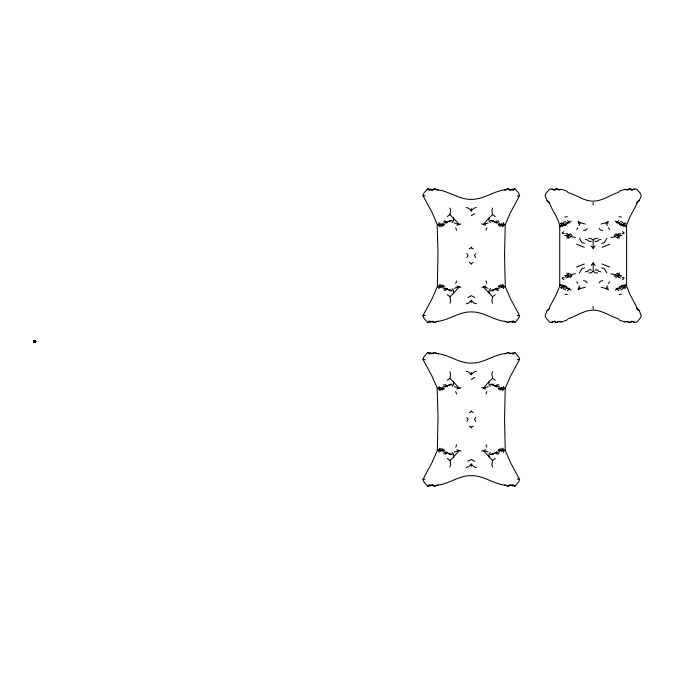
<?xml version="1.0" encoding="UTF-8"?>
<svg xmlns="http://www.w3.org/2000/svg" width="675" height="675" viewBox="0 0 675 675"><rect width="100%" height="100%" fill="white"/><g stroke="black" fill="none" stroke-linecap="round" stroke-linejoin="round"><path stroke-width="1.01" d="M471.277 302.678L471.285 300.282L468.669 303.024L466.189 303.784M471.277 466.417L471.285 464.02L468.669 466.771L466.189 467.522M492.649 208.018L491.889 210.102L492.581 214.549L489.105 217.865L489.012 220.835L490.413 222.598M492.649 371.756L491.889 373.849L492.581 378.295L489.105 381.611L489.012 384.581L490.413 386.345M449.904 303.252L450.664 301.168L449.972 296.713L453.448 293.397L453.549 290.444L452.14 288.706M449.904 466.999L450.664 464.906L449.972 460.46L453.448 457.144L453.549 454.182L452.14 452.444M481.672 287.331L483.334 286.824L492.581 296.722L491.889 301.177L492.657 303.261M481.672 451.077L483.334 450.571L492.581 460.468L491.889 464.923L492.657 467.007M460.898 223.94L459.245 224.412L449.989 214.608L450.588 210.144L449.871 208.035M460.898 387.686L459.245 388.15L449.989 378.354L450.588 373.882L449.871 371.782M34.864 341.094C37.302 343.415 31.312 340.495 35.362 341.212C36.222 342.546 33.261 342.588 33.944 341.137C38.357 343.364 33.573 338.133 34.957 342.006C33.674 341.162 35.952 340.799 34.501 342.225C32.957 342.124 34.163 339.584 35.362 340.588C37.319 342.537 31.868 343.499 35.362 340.588M449.263 221.788L452.157 220.539L449.685 220.472L447.28 222.337L445.686 222.176L445.508 223.189L447.449 222.497M449.263 385.535L452.157 384.286L449.685 384.21L447.28 386.075L445.686 385.923L445.508 386.927L447.449 386.243M493.307 289.482L490.421 290.748L492.877 290.815L495.264 288.951L496.859 289.094L497.053 288.082L495.104 288.782M493.307 453.229L490.421 454.486L492.877 454.562L495.264 452.697L496.859 452.832L497.053 451.82L495.104 452.528M578.602 287.693L578.078 289.997L580.112 288.554L585.276 287.221M607.719 223.577L608.242 221.282L606.209 222.716L601.045 224.058M437.923 224.573L437.316 224.556L437.197 226.1L438.016 253.344L437.316 286.723L431.857 299.185L422.921 315.706L423.9 318.17L427.688 322.566L429.072 320.946L434.793 322.498L437.122 321.452C448.816 320.414 459.017 311.58 471.277 311.918C483.545 311.58 493.737 320.414 505.432 321.46L507.76 322.49L511 321.612L514.873 322.566L518.653 318.17L519.632 315.714L510.705 299.185L505.246 286.723L504.537 255.639L505.246 224.556L510.705 212.093L519.632 195.564L518.653 193.101L514.873 188.705L513.481 190.333L507.76 188.789L505.432 189.818C493.737 190.856 483.545 199.699 471.277 199.361C459.008 199.724 448.807 190.822 437.13 189.827L434.793 188.789L432.624 190.08L427.688 188.713L423.9 193.101L422.93 195.564L431.857 212.093L437.316 224.556L439.155 224.876L440.876 226.209L442.201 225.323L442.69 223.518L445.686 222.176M437.923 388.319L437.316 388.294L437.197 389.846L438.016 417.082L437.316 450.47L431.857 462.923L422.921 479.452L423.9 481.916L427.688 486.304L429.072 484.684L434.793 486.236L437.122 485.198C448.816 484.161 459.017 475.327 471.277 475.664C483.545 475.327 493.737 484.152 505.432 485.207L507.76 486.236L509.937 484.92L514.873 486.312L518.653 481.916L519.632 479.452L510.705 462.932L505.246 450.47L504.537 419.377L505.246 388.294L510.705 375.832L519.632 359.311L518.653 356.847L514.873 352.451L513.481 354.071L507.76 352.527L505.432 353.557C493.737 354.603 483.545 363.437 471.277 363.099C459.008 363.462 448.807 354.569 437.13 353.573L434.793 352.536L431.553 353.405L427.688 352.451L423.9 356.847L422.93 359.311L431.857 375.832L437.316 388.294L439.155 388.614L440.876 389.956L442.201 389.062L442.69 387.264L445.686 385.923M504.638 286.698L505.246 286.723L503.407 286.402L501.677 285.061L500.352 285.955L499.863 287.761L496.859 289.094M504.638 450.444L505.246 450.47L503.407 450.149L501.677 448.807L500.352 449.693L499.863 451.499L496.859 452.832M438.657 224.142L439.138 222.607M438.657 387.88L439.138 386.345M503.423 288.664L503.904 287.137M503.423 452.41L503.904 450.883M619.785 286.85L621.768 286.141L624.493 287.415L624.881 286.242L623.624 285.247L621.768 286.141L621.236 287.744L619.928 288.554L616.756 289.027L615.22 290.174M551.99 322.211L554.513 321.241L551.99 322.211L549.712 322.228L546.033 318.018L545.071 315.672L547.054 310.618L549.256 308.956L549.838 306.551L556.175 294.798L559.735 286.141L559.744 226.505L561.828 223.864L564.545 225.138L566.536 224.429M455.701 283.433L456.612 281.011M485.949 230.268L486.861 227.846M455.701 447.179L456.612 444.749M485.949 394.014L486.861 391.593M579.023 225.602L580.112 222.716L578.078 221.282L578.602 223.577M607.719 287.693L608.242 289.997L606.209 288.554L607.289 285.677M566.899 238.283L568.662 234.925L570.299 233.795L572.062 235.482M614.258 275.788L616.022 277.484L617.659 276.345L619.414 272.987M504.638 224.573L505.246 224.556L504.267 224.707L502.529 226.901M504.638 388.319L505.246 388.294L504.267 388.454L502.529 390.639M437.923 286.698L437.316 286.723L438.294 286.571L440.032 284.377M437.923 450.444L437.316 450.47L438.294 450.318L440.032 448.124M634.331 322.211L631.8 321.241L634.331 322.211L636.609 322.228L640.288 318.018L641.25 315.672L639.259 310.618L637.057 308.956L636.483 306.551L630.146 294.798L626.586 286.141L626.586 225.138L630.146 216.481L636.483 204.719L637.057 202.323L639.259 200.661L641.25 195.598L640.288 193.252L636.609 189.051L634.331 189.059L631.8 190.038L629.623 188.688L627.328 190.072L624.856 189.405L619.928 190.898L618.005 192.662M503.407 286.402L502.934 287.348L500.352 285.955L498.125 286.926M503.407 450.149L502.934 451.094L500.352 449.693L498.125 450.664M439.155 224.876L439.619 223.931L442.201 225.323L444.428 224.353M439.155 388.614L439.619 387.669L442.201 389.062L444.428 388.091M579.437 273.004L582.027 268.448L584.736 267.95M606.884 238.275L604.285 242.831L601.577 243.329M549.391 308.129L548.252 310.019L547.054 310.618M636.93 203.141L638.069 201.251L639.259 200.661M466.822 257.605L468.104 255.639L466.822 253.665M475.74 253.665L474.449 255.639L475.74 257.605M466.822 421.352L468.104 419.377L466.822 417.412M475.74 417.412L474.449 419.377L475.74 421.352M453.448 293.397L459.219 286.816L460.89 287.339M453.448 457.144L459.219 450.562L460.89 451.086M489.105 217.865L483.325 224.446L481.672 223.94M489.105 381.611L483.325 388.192L481.672 387.678M576.762 229.475L577.867 227.796M608.445 283.475L609.559 281.796M35.775 341.407C32.417 342.849 34.602 338.909 35.269 341.778M34.763 341.736L33.944 341.677M560.427 223.796L561.263 222.877L562.908 223.493L563.878 222.168L565.642 221.341M625.894 287.474L625.058 288.402L623.413 287.778L622.443 289.102L620.679 289.929M440.826 287.719L442.209 285.955L444.437 286.917M498.125 224.353L500.352 225.323L501.727 223.552M440.826 451.465L442.209 449.693L444.437 450.664M498.125 388.091L500.352 389.062L501.727 387.298M452.14 222.598L453.541 220.835L453.431 217.89M452.14 386.336L453.541 384.581L453.431 381.637M591.157 245.852L593.156 248.366L595.156 245.852M591.157 265.418L593.156 262.904L595.156 265.418M490.421 288.681L489.012 290.436L489.105 293.406M490.421 452.427L489.012 454.182L489.105 457.152M587.208 228.454L585.748 230.124L583.588 230.673M599.113 282.817L600.564 281.154L602.724 280.598M571.101 290.174L569.565 289.027L566.392 288.554L565.076 287.744L564.545 286.141L561.828 287.415L561.431 286.242L562.688 285.247L566.536 286.85M619.785 224.429L621.768 225.138L624.493 223.864L624.881 225.037L623.624 226.024M466.189 207.495L468.653 208.254L471.302 210.98L473.884 208.246L476.373 207.503M466.189 371.242L468.653 372.001L471.302 374.726L473.884 371.993L476.373 371.242M624.881 286.242L626.577 284.774L626.197 284.302M625.894 223.796L625.058 222.877L621.768 225.138L621.236 223.526L619.928 222.716L616.756 222.244L615.22 221.096M560.427 287.474L561.263 288.402L564.545 286.141M572.062 275.788L570.299 277.484L568.662 276.345L566.899 272.987M614.258 235.482L616.022 233.795L617.659 234.925L619.414 238.283M560.123 284.302L559.744 284.774L561.431 286.242M626.197 226.977L626.577 226.505L624.881 225.037M567.675 319.199L566.392 320.372L561.465 321.874L558.984 321.199M439.155 286.402L440.876 285.061L442.209 285.955L439.619 287.348L439.155 286.402L438.294 286.571M439.155 450.149L440.876 448.807L442.209 449.693L439.619 451.086L439.155 450.149L438.294 450.318M503.398 224.876L501.677 226.209L500.352 225.323L502.934 223.923L503.398 224.876L504.267 224.707M503.398 388.614L501.677 389.956L500.352 389.062L502.934 387.669L503.398 388.614L504.267 388.454M616.756 222.244L618.823 220.548M567.489 290.731L569.565 289.027M564.595 275.653L565.591 276.041L567.532 274.565M618.789 236.706L620.73 235.229L621.717 235.617M492.581 296.722L495.298 294.68M492.581 460.468L495.298 458.418M562.908 223.493L564.545 225.138L565.076 223.526L566.392 222.716L569.565 222.244L571.101 221.096M34.45 341.305L34.763 340.394L35.033 342.225M33.944 342.006L35.581 340.808L34.501 340.588M34.661 341.719L34.062 341.913M593.156 248.366L593.156 239.971L595.257 238.469L597.603 238.283M593.156 262.904L593.156 271.308L591.064 272.801L588.71 272.995M449.255 289.499L452.149 290.739L449.693 290.815L447.297 288.951L445.188 290.452L443.618 289.896M449.255 453.246L452.149 454.477L449.693 454.553L447.297 452.697L445.188 454.191L443.618 453.642M493.307 221.788L490.421 220.531L492.877 220.463L495.264 222.328L497.374 220.826L498.943 221.375M493.307 385.535L490.421 384.277L492.877 384.202L495.264 386.066L497.374 384.573L498.943 385.121M447.255 216.506L449.989 214.608M447.255 380.253L449.989 378.354M563.878 231.677L562.342 232.672L562.444 233.685L564.233 233.542M622.443 279.602L623.97 278.606L623.877 277.594L622.08 277.729M610.934 237.482L614.005 237.06L618.832 233.727L620.435 233.356M575.387 273.788L572.316 274.219L567.489 277.543L565.886 277.923M575.387 237.482L571.126 236.512L568.358 238.233L568.662 234.925L567.489 233.727L565.886 233.356M610.934 273.788L615.195 274.759L617.962 273.046L617.659 276.345L618.832 277.543L620.435 277.923M560.123 226.977L559.744 226.505C558.63 217.688 551.872 210.608 549.256 202.323L547.054 200.661L545.071 195.598L546.033 193.252L549.712 189.051L551.99 189.059L554.513 190.038L556.689 188.688L558.984 190.072L561.465 189.405L566.392 190.898L568.316 192.662C576.602 194.965 583.976 201.218 593.156 201.125C601.99 201.066 609.348 195.607 617.161 192.763M631.074 321.688L629.623 322.582L628.096 321.663M507.76 322.49L509.212 321.612M558.225 321.663L556.689 322.582L553.593 321.528M498.428 286.149L500.243 285.069M498.428 449.896L500.243 448.816M442.319 226.209L444.133 225.121M442.319 389.948L444.133 388.868M433.35 353.396L434.793 352.536M471.285 215.662L474.635 213.73M471.285 379.401L474.635 377.477M467.893 297.532L471.293 295.65L474.643 297.557M467.893 461.27L471.293 459.397L474.643 461.295M469.311 248.839L471.277 247.793L473.243 248.839M469.311 262.44L471.277 263.486L473.251 262.44M469.311 412.577L471.277 411.539L473.243 412.577M469.311 426.187L471.277 427.224L473.251 426.187M609.652 244.249L602.007 247.295M576.669 267.03L584.314 263.976M434.793 188.789L429.072 190.342L427.688 188.713M507.76 486.236L513.481 484.692L514.873 486.312M631.8 190.038L634.331 189.059M434.793 486.236L432.624 484.928L427.688 486.304M507.76 188.789L509.937 190.088L514.873 188.705M564.595 235.617L568.662 234.925L571.126 236.512M615.195 274.759L617.659 276.345L621.717 275.653M509.937 190.088L512.418 189.177M427.688 322.566L432.624 321.19M430.135 485.848L432.624 484.928M456.848 225.281L459.245 224.412L454.351 222.978M456.848 389.019L459.245 388.15L454.351 386.724M443.61 221.375L445.179 220.826L447.28 222.337M498.943 289.904L497.374 290.452L495.264 288.951M443.61 385.121L445.179 384.573L447.28 386.075M498.943 453.642L497.374 454.191L495.264 452.697M485.705 285.998L483.334 286.824L488.211 288.293M485.705 449.744L483.334 450.571L488.211 452.039M511.009 353.405L514.873 352.451M430.135 322.102L431.553 321.612M35.075 340.445L34.256 340.706M34.957 341.137C37.336 341.845 32.839 340.74 34.172 341.601M33.801 341.719L35.733 341.094M561.465 189.405L557.778 189.439L556.689 188.688L553.593 189.751M618.646 319.199L619.928 320.372L624.856 321.874L628.535 321.84L629.623 322.582L632.728 321.528M431.553 353.405L429.072 354.08L427.688 352.451M624.856 321.874L627.328 321.199M511 321.612L513.481 320.946L514.873 322.566M488.202 222.978L483.325 224.446L485.713 225.273M488.202 386.724L483.325 388.192L485.713 389.019M454.351 288.293L459.219 286.816L456.848 285.998M454.351 452.031L459.219 450.562L456.848 449.744M600.885 239.456L598.784 239.903L597.122 241.448L594.92 241.279M585.436 271.823L587.537 271.367L589.191 269.823L591.393 269.992M569.514 222.843L567.574 223.214L565.785 224.961L561.052 226.42M616.807 288.427L618.739 288.056L620.536 286.318L625.269 284.85M517.269 195.978L519.632 195.564M422.921 315.706L425.284 315.293M517.269 359.724L519.632 359.311M422.921 479.452L425.284 479.039M564.823 217.088L567.287 216.7M619.026 294.578L621.498 294.182M504.335 189.945L506.739 189.641M504.335 353.692L506.739 353.388M435.814 321.629L438.218 321.334M568.316 318.608C576.602 316.313 583.976 310.053 593.156 310.146C602.336 310.053 609.719 316.313 618.005 318.608M435.814 485.376L438.218 485.072M442.209 285.955L442.69 287.761L445.702 289.094L447.297 288.951M442.209 449.693L442.69 451.499L445.702 452.841L447.297 452.697M495.264 222.328L496.859 222.185L499.863 223.518L500.352 225.323M495.264 386.066L496.859 385.923L499.863 387.256L500.352 389.062M591.393 241.279L589.191 241.448L587.537 239.903L585.436 239.456M594.92 269.992L597.122 269.823L598.784 271.367L600.885 271.823M625.269 226.42L620.536 224.961L618.739 223.214L616.807 222.843M561.052 284.85L565.785 286.318L567.574 288.056L569.514 288.427M620.73 235.229L617.659 234.925L617.962 238.233L615.195 236.512M565.591 276.041L568.662 276.345L568.358 273.046L571.126 274.759M622.08 233.542L623.877 233.685L623.97 232.672L622.443 231.677M564.233 277.729L562.444 277.594L562.342 278.606L563.878 279.602M588.71 238.283L591.064 238.469L593.156 239.971M597.603 272.995L595.257 272.801L593.156 271.308M504.335 321.325L506.739 321.629M504.335 485.072L506.739 485.376M435.822 189.624L438.227 189.937M435.822 353.371L438.227 353.675M585.276 224.058L580.112 222.716M601.045 287.221L606.209 288.554M619.026 216.7L621.498 217.088M564.823 294.182L567.287 294.578M422.93 195.564L425.292 195.978M517.269 315.293L519.632 315.714M422.93 359.311L425.292 359.724M517.269 479.039L519.632 479.452M584.736 243.329L582.027 242.831L579.437 238.275M601.577 267.95L604.285 268.448L606.884 273.004M632.728 189.751L629.623 188.688L628.535 189.439L624.856 189.405M602.724 230.673L600.564 230.124L599.113 228.454M583.588 280.598L585.748 281.154L587.208 282.817M561.465 321.874L557.778 321.84L556.689 322.582L555.238 321.688M476.373 303.784L473.884 303.024L471.285 300.282M476.373 467.522L473.884 466.771L471.285 464.02M584.314 247.295L576.669 244.249M602.007 263.976L609.652 267.03M430.135 189.177L432.624 190.08M495.104 222.488L497.053 223.197L496.859 222.185M430.135 352.924L432.624 353.827M495.104 386.235L497.053 386.935L496.859 385.923M447.458 288.782L445.508 288.082L445.702 289.094M447.458 452.528L445.508 451.82L445.702 452.841M510.764 321.486L512.418 322.102M509.937 484.92L512.418 485.848M551.99 189.059L554.513 190.038M562.688 226.024L561.431 225.037M620.679 221.341L622.443 222.168L623.413 223.493M565.642 289.929L563.878 289.102L562.908 287.778M547.054 200.661L548.252 201.251L549.391 203.141M639.259 310.618L638.069 310.019L636.93 308.129M442.319 285.069L444.133 286.149M442.319 448.807L444.133 449.888M498.428 225.121L500.243 226.201M507.76 352.527L509.212 353.396M498.428 388.868L500.243 389.948M433.35 321.621L434.793 322.498M34.433 341.407L34.172 340.588L35.134 341.913M447.263 294.688L449.972 296.713M447.263 458.435L449.972 460.46M492.581 214.549L495.298 216.591M492.581 378.295L495.298 380.337M618.789 274.565L620.73 276.041M565.591 235.229L567.532 236.706M567.489 220.548L569.565 222.244M616.756 289.027L618.823 290.731M621.768 286.141L623.413 287.778M440.032 226.901L438.294 224.699M440.032 390.639L438.294 388.446M502.529 284.377L504.267 286.571M502.529 448.116L504.267 450.309M500.352 285.955L501.736 287.719M440.826 223.552L442.201 225.323M500.352 449.693L501.736 451.465M440.826 387.298L442.201 389.062M608.445 227.796L609.559 229.475M576.762 281.796L577.867 283.475M606.209 222.716L607.289 225.602M579.023 285.677L580.112 288.554M485.949 281.002L486.852 283.424M485.949 444.749L486.852 447.171M455.709 227.846L456.604 230.268M455.709 391.593L456.604 394.014M35.134 340.9L34.501 341.212M503.423 222.607L503.904 224.142M503.423 386.353L503.904 387.88M438.657 287.137L439.138 288.672M438.657 450.875L439.138 452.41M471.293 208.583L471.302 210.98M471.293 372.33L471.302 374.726M471.277 246.89L471.277 247.793M471.277 263.486L471.277 264.381M471.277 427.224L471.277 428.119M471.277 410.636L471.277 411.539M593.156 202.407L593.156 204.846M593.156 306.433L593.156 308.863"/></g></svg>
